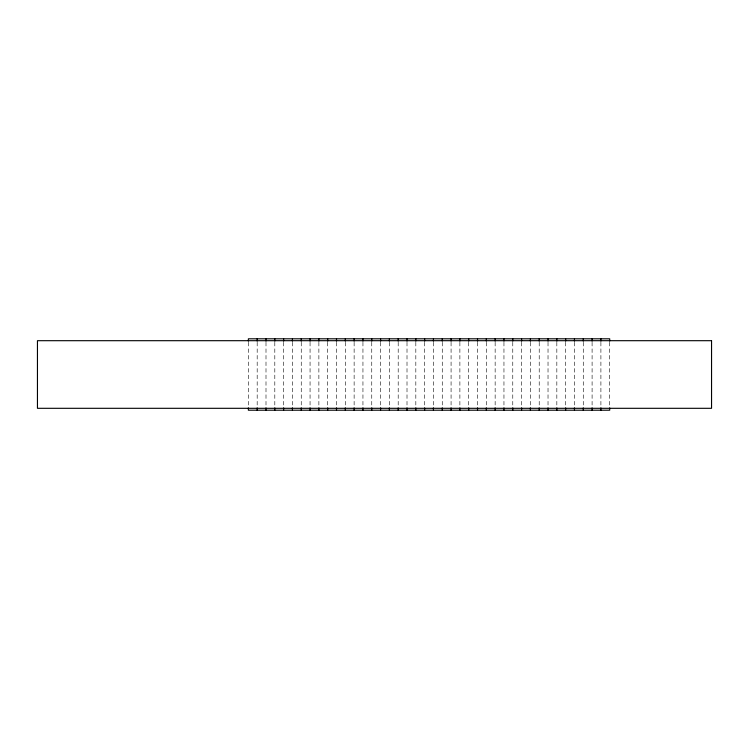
<?xml version="1.0" encoding="UTF-8"?>
<svg xmlns="http://www.w3.org/2000/svg" width="749" height="749" viewBox="0 0 749 749"><rect width="100%" height="100%" fill="white"/><g stroke="black" fill="none" stroke-linecap="round" stroke-linejoin="round"><path stroke-width="0.56" stroke-dasharray="3.75 2.81" d="M609.714 342.256L609.714 406.744M600.904 342.256L600.904 406.744M592.094 342.256L592.094 406.744M583.274 342.256L583.274 406.744M574.464 342.256L574.464 406.744M565.654 342.256L565.654 406.744M556.835 342.256L556.835 406.744M548.025 342.256L548.025 406.744M539.214 342.256L539.214 406.744M530.395 342.256L530.395 406.744M521.585 342.256L521.585 406.744M512.775 342.256L512.775 406.744M503.955 342.256L503.955 406.744M495.145 342.256L495.145 406.744M486.326 342.256L486.326 406.744M477.516 342.256L477.516 406.744M468.705 342.256L468.705 406.744M459.886 342.256L459.886 406.744M451.076 342.256L451.076 406.744M442.266 342.256L442.266 406.744M433.446 342.256L433.446 406.744M424.636 342.256L424.636 406.744M415.826 342.256L415.826 406.744M407.007 342.256L407.007 406.744M398.196 342.256L398.196 406.744M389.386 342.256L389.386 406.744M380.567 342.256L380.567 406.744M371.757 342.256L371.757 406.744M362.947 342.256L362.947 406.744M354.127 342.256L354.127 406.744M345.317 342.256L345.317 406.744M336.498 342.256L336.498 406.744M327.688 342.256L327.688 406.744M318.877 342.256L318.877 406.744M310.058 342.256L310.058 406.744M301.248 342.256L301.248 406.744M292.438 342.256L292.438 406.744M283.618 342.256L283.618 406.744M274.808 342.256L274.808 406.744M265.998 342.256L265.998 406.744M257.179 342.256L257.179 406.744M248.368 342.256L248.368 406.744"/><path stroke-width="1.12" d="M609.714 341.104L609.714 338.801L248.368 338.801L248.368 341.104M609.714 407.896L609.714 410.199L248.368 410.199L248.368 407.896M600.904 338.801L600.904 341.104M600.904 407.896L600.904 410.199M592.094 338.801L592.094 341.104M592.094 407.896L592.094 410.199M583.274 338.801L583.274 341.104M583.274 407.896L583.274 410.199M574.464 338.801L574.464 341.104M574.464 407.896L574.464 410.199M565.654 338.801L565.654 341.104M565.654 407.896L565.654 410.199M556.835 338.801L556.835 341.104M556.835 407.896L556.835 410.199M548.025 338.801L548.025 341.104M548.025 407.896L548.025 410.199M539.214 338.801L539.214 341.104M539.214 407.896L539.214 410.199M530.395 338.801L530.395 341.104M530.395 407.896L530.395 410.199M521.585 338.801L521.585 341.104M521.585 407.896L521.585 410.199M512.775 338.801L512.775 341.104M512.775 407.896L512.775 410.199M503.955 338.801L503.955 341.104M503.955 407.896L503.955 410.199M495.145 338.801L495.145 341.104M495.145 407.896L495.145 410.199M486.326 338.801L486.326 341.104M486.326 407.896L486.326 410.199M477.516 338.801L477.516 341.104M477.516 407.896L477.516 410.199M468.705 338.801L468.705 341.104M468.705 407.896L468.705 410.199M459.886 338.801L459.886 341.104M459.886 407.896L459.886 410.199M451.076 338.801L451.076 341.104M451.076 407.896L451.076 410.199M442.266 338.801L442.266 341.104M442.266 407.896L442.266 410.199M433.446 338.801L433.446 341.104M433.446 407.896L433.446 410.199M424.636 338.801L424.636 341.104M424.636 407.896L424.636 410.199M415.826 338.801L415.826 341.104M415.826 407.896L415.826 410.199M407.007 338.801L407.007 341.104M407.007 407.896L407.007 410.199M398.196 338.801L398.196 341.104M398.196 407.896L398.196 410.199M389.386 338.801L389.386 341.104M389.386 407.896L389.386 410.199M380.567 338.801L380.567 341.104M380.567 407.896L380.567 410.199M371.757 338.801L371.757 341.104M371.757 407.896L371.757 410.199M362.947 338.801L362.947 341.104M362.947 407.896L362.947 410.199M354.127 338.801L354.127 341.104M354.127 407.896L354.127 410.199M345.317 338.801L345.317 341.104M345.317 407.896L345.317 410.199M336.498 338.801L336.498 341.104M336.498 407.896L336.498 410.199M327.688 338.801L327.688 341.104M327.688 407.896L327.688 410.199M318.877 338.801L318.877 341.104M318.877 407.896L318.877 410.199M310.058 338.801L310.058 341.104M310.058 407.896L310.058 410.199M301.248 338.801L301.248 341.104M301.248 407.896L301.248 410.199M292.438 338.801L292.438 341.104M292.438 407.896L292.438 410.199M283.618 338.801L283.618 341.104M283.618 407.896L283.618 410.199M274.808 338.801L274.808 341.104M274.808 407.896L274.808 410.199M265.998 338.801L265.998 341.104M265.998 407.896L265.998 410.199M257.179 338.801L257.179 341.104M257.179 407.896L257.179 410.199M711.55 340.692L37.45 340.692L37.45 408.308L711.55 408.308L711.55 340.692"/></g></svg>
